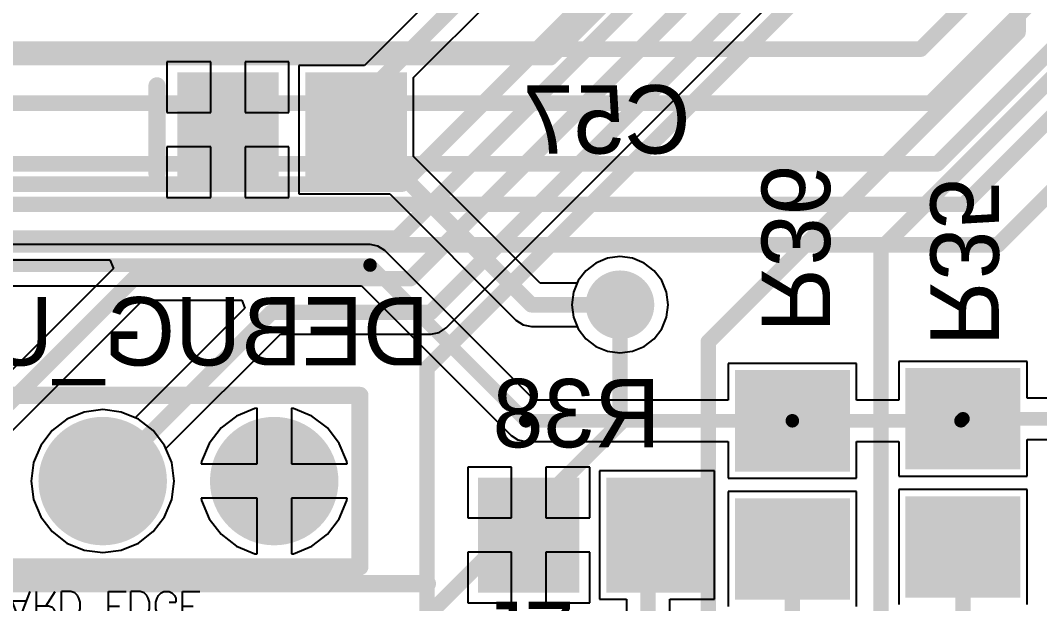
# Model space of a CAD drawing. Header units: millimetres. Extents: x 0 to 7.44, y -3.03 to 0.
# Drawn here: x 4.288 to 4.883, y -2.182 to -1.842 of the extents above; entities that cross this region are included whole.
import ezdxf

# ---------------------------------------------------------------- set-up
doc = ezdxf.new("R2010")
doc.units = ezdxf.units.MM
doc.header["$MEASUREMENT"] = 0
for name, color, linetype in [('BottomLayer', 5, 'Continuous'), ('BottomOverlay', 54, 'Continuous'), ('BottomPaste', 16, 'Continuous'), ('BottomSolder', 6, 'Continuous'), ('Mechanical2', 216, 'Continuous'), ('MidLayer1', 16, 'Continuous'), ('MidLayer2', 76, 'Continuous'), ('MultiLayer', 9, 'Continuous'), ('PadHoleLayer', 156, 'Continuous'), ('TopLayer', 1, 'Continuous'), ('TopOverlay', 2, 'Continuous'), ('TopSolder', 216, 'Continuous'), ('ViaHoleLayer', 16, 'Continuous')]:
    doc.layers.add(name, color=color, linetype=linetype)

# ---------------------------------------------------------------- blocks, each defined once
blk = doc.blocks.new('51022_0300_B_36')
at = {"layer": 'BottomLayer', "const_width": 0.03346}
for points in [[(-0.01673, 0.025, 1), (0.01673, 0.025, 1)], [(0.08327, 0.025, 1), (0.11673, 0.025, 1)]]:
    blk.add_lwpolyline(points, format="xyb", close=True, dxfattribs=at)
at = {"layer": 'BottomLayer'}
blk.add_solid([(-0.13346, -0.00846), (-0.06654, -0.00846), (-0.13346, 0.05846), (-0.06654, 0.05846)], dxfattribs=at)
at = {"layer": 'BottomOverlay', "const_width": 0.01}
for points in [[(-0.14998, -0.025), (-0.14998, 0.075)], [(-0.14998, 0.075), (0.14998, 0.075)], [(0.14998, -0.025), (0.14998, 0.075)], [(-0.14998, -0.025), (0.14998, -0.025)]]:
    blk.add_lwpolyline(points, dxfattribs=at)
at = {"layer": 'BottomOverlay', "const_width": 0.005}
for points in [[(-0.15248, 0.075, 1), (-0.14748, 0.075, 1)], [(-0.15248, 0.075, 1), (-0.14748, 0.075, 1)], [(0.14748, 0.075, 1), (0.15248, 0.075, 1)], [(0.14748, 0.075, 1), (0.15248, 0.075, 1)], [(-0.15248, -0.025, 1), (-0.14748, -0.025, 1)], [(-0.15248, -0.025, 1), (-0.14748, -0.025, 1)], [(0.14748, -0.025, 1), (0.15248, -0.025, 1)], [(0.14748, -0.025, 1), (0.15248, -0.025, 1)]]:
    blk.add_lwpolyline(points, format="xyb", close=True, dxfattribs=at)
at = {"layer": 'BottomSolder', "const_width": 0.03746}
for points in [[(-0.01873, 0.025, 1), (0.01873, 0.025, 1)], [(0.08127, 0.025, 1), (0.11873, 0.025, 1)]]:
    blk.add_lwpolyline(points, format="xyb", close=True, dxfattribs=at)
at = {"layer": 'BottomSolder'}
blk.add_solid([(-0.13746, -0.01246), (-0.06254, -0.01246), (-0.13746, 0.06246), (-0.06254, 0.06246)], dxfattribs=at)
at = {"layer": 'Mechanical2'}
for p, q in [((-0.08588, -0.05582), (-0.08588, -0.03942)), ((-0.07885, -0.03942), (-0.08588, -0.03942)), ((-0.07651, -0.0402), (-0.07885, -0.03942)), ((-0.07573, -0.04098), (-0.07651, -0.0402)), ((-0.07494, -0.04255), (-0.07573, -0.04098)), ((-0.06971, -0.04177), (-0.06815, -0.0402)), ((-0.06815, -0.0402), (-0.06659, -0.03942)), ((-0.06659, -0.03942), (-0.06346, -0.03942)), ((-0.06346, -0.03942), (-0.0619, -0.0402)), ((-0.0619, -0.0402), (-0.06034, -0.04177)), ((-0.0487, -0.05582), (-0.05495, -0.03942)), ((-0.04245, -0.03942), (-0.0487, -0.05582)), ((-0.03863, -0.05582), (-0.03863, -0.03942)), ((-0.03316, -0.04801), (-0.02769, -0.03942)), ((-0.02402, -0.05582), (-0.02402, -0.03942)), ((-0.01855, -0.03942), (-0.02402, -0.03942)), ((-0.01621, -0.0402), (-0.01855, -0.03942)), ((-0.01465, -0.04177), (-0.01621, -0.0402)), ((0.00347, -0.05582), (0.00347, -0.03942)), ((0.00347, -0.03942), (0.01362, -0.03942)), ((0.01636, -0.05582), (0.01636, -0.03942)), ((0.02182, -0.03942), (0.01636, -0.03942)), ((0.02417, -0.0402), (0.02182, -0.03942)), ((0.02573, -0.04177), (0.02417, -0.0402)), ((0.03252, -0.04177), (0.03409, -0.0402)), ((0.03409, -0.0402), (0.03565, -0.03942)), ((0.03565, -0.03942), (0.03877, -0.03942)), ((0.03877, -0.03942), (0.04033, -0.0402)), ((0.04033, -0.0402), (0.0419, -0.04177)), ((0.04643, -0.05582), (0.04643, -0.03942)), ((0.04643, -0.03942), (0.05658, -0.03942)), ((-0.07885, -0.04801), (-0.07651, -0.04723)), ((-0.07651, -0.04723), (-0.07573, -0.04645)), ((-0.07573, -0.04645), (-0.07494, -0.04489)), ((-0.07494, -0.04489), (-0.07494, -0.04255)), ((-0.07127, -0.04567), (-0.07049, -0.04333)), ((-0.07127, -0.04958), (-0.07127, -0.04567)), ((-0.07049, -0.04333), (-0.06971, -0.04177)), ((-0.06034, -0.04177), (-0.05956, -0.04333)), ((-0.05956, -0.04333), (-0.05878, -0.04567)), ((-0.05878, -0.04567), (-0.05878, -0.04958)), ((-0.05261, -0.04489), (-0.0448, -0.04489)), ((-0.01387, -0.04333), (-0.01465, -0.04177)), ((-0.01309, -0.04567), (-0.01387, -0.04333)), ((-0.01309, -0.04958), (-0.01309, -0.04567)), ((0.02651, -0.04333), (0.02573, -0.04177)), ((0.02729, -0.04567), (0.02651, -0.04333)), ((0.02729, -0.04958), (0.02729, -0.04567)), ((0.03096, -0.04567), (0.03174, -0.04333)), ((0.03096, -0.04958), (0.03096, -0.04567)), ((0.03174, -0.04333), (0.03252, -0.04177)), ((0.03877, -0.04567), (0.04268, -0.04567)), ((0.0419, -0.04177), (0.04268, -0.04333)), ((0.04268, -0.04333), (0.04268, -0.04567)), ((-0.08588, -0.04801), (-0.07885, -0.04801)), ((-0.07651, -0.04879), (-0.07885, -0.04801)), ((-0.07573, -0.04958), (-0.07651, -0.04879)), ((-0.07494, -0.05114), (-0.07573, -0.04958)), ((-0.07573, -0.05426), (-0.07494, -0.0527)), ((-0.07494, -0.0527), (-0.07494, -0.05114)), ((-0.07049, -0.05192), (-0.07127, -0.04958)), ((-0.06971, -0.05348), (-0.07049, -0.05192)), ((-0.06815, -0.05504), (-0.06971, -0.05348)), ((-0.06034, -0.05348), (-0.0619, -0.05504)), ((-0.05956, -0.05192), (-0.06034, -0.05348)), ((-0.05878, -0.04958), (-0.05956, -0.05192)), ((-0.0316, -0.04801), (-0.03863, -0.04801)), ((-0.02925, -0.04879), (-0.0316, -0.04801)), ((-0.02847, -0.04958), (-0.02925, -0.04879)), ((-0.02769, -0.05114), (-0.02847, -0.04958)), ((-0.02847, -0.05426), (-0.02769, -0.0527)), ((-0.02769, -0.0527), (-0.02769, -0.05114)), ((-0.01621, -0.05504), (-0.01465, -0.05348)), ((-0.01465, -0.05348), (-0.01387, -0.05192)), ((-0.01387, -0.05192), (-0.01309, -0.04958)), ((0.00347, -0.04801), (0.00972, -0.04801)), ((0.02417, -0.05504), (0.02573, -0.05348)), ((0.02573, -0.05348), (0.02651, -0.05192)), ((0.02651, -0.05192), (0.02729, -0.04958)), ((0.03174, -0.05192), (0.03096, -0.04958)), ((0.03252, -0.05348), (0.03174, -0.05192)), ((0.03409, -0.05504), (0.03252, -0.05348)), ((0.0419, -0.05348), (0.04033, -0.05504)), ((0.04268, -0.05192), (0.0419, -0.05348)), ((0.04643, -0.04801), (0.05267, -0.04801)), ((-0.08588, -0.05582), (-0.07885, -0.05582)), ((-0.07885, -0.05582), (-0.07651, -0.05504)), ((-0.07651, -0.05504), (-0.07573, -0.05426)), ((-0.06659, -0.05582), (-0.06815, -0.05504)), ((-0.06346, -0.05582), (-0.06659, -0.05582)), ((-0.0619, -0.05504), (-0.06346, -0.05582)), ((-0.03863, -0.05582), (-0.0316, -0.05582)), ((-0.0316, -0.05582), (-0.02925, -0.05504)), ((-0.02925, -0.05504), (-0.02847, -0.05426)), ((-0.02402, -0.05582), (-0.01855, -0.05582)), ((-0.01855, -0.05582), (-0.01621, -0.05504)), ((0.01362, -0.05582), (0.00347, -0.05582)), ((0.01636, -0.05582), (0.02182, -0.05582)), ((0.02182, -0.05582), (0.02417, -0.05504)), ((0.03565, -0.05582), (0.03409, -0.05504)), ((0.03877, -0.05582), (0.03565, -0.05582)), ((0.04033, -0.05504), (0.03877, -0.05582)), ((0.05658, -0.05582), (0.04643, -0.05582))]:
    blk.add_line(p, q, dxfattribs=at)
at = {"layer": 'Mechanical2', "const_width": 0.01}
blk.add_lwpolyline([(-0.18937, -0.03485), (0.18937, -0.03485)], dxfattribs=at)
at = {"layer": 'Mechanical2', "const_width": 0.005}
for points in [[(-0.19187, -0.03485, 1), (-0.18687, -0.03485, 1)], [(0.18687, -0.03485, 1), (0.19187, -0.03485, 1)]]:
    blk.add_lwpolyline(points, format="xyb", close=True, dxfattribs=at)
at = {"layer": 'MidLayer1', "const_width": 0.03346}
for points in [[(-0.01673, 0.025, 1), (0.01673, 0.025, 1)], [(0.08327, 0.025, 1), (0.11673, 0.025, 1)]]:
    blk.add_lwpolyline(points, format="xyb", close=True, dxfattribs=at)
at = {"layer": 'MidLayer1'}
blk.add_solid([(-0.13346, -0.00846), (-0.06654, -0.00846), (-0.13346, 0.05846), (-0.06654, 0.05846)], dxfattribs=at)
at = {"layer": 'MidLayer2', "const_width": 0.03346}
for points in [[(-0.01673, 0.025, 1), (0.01673, 0.025, 1)], [(0.08327, 0.025, 1), (0.11673, 0.025, 1)]]:
    blk.add_lwpolyline(points, format="xyb", close=True, dxfattribs=at)
at = {"layer": 'MidLayer2'}
blk.add_solid([(-0.13346, -0.00846), (-0.06654, -0.00846), (-0.13346, 0.05846), (-0.06654, 0.05846)], dxfattribs=at)
at = {"layer": 'MultiLayer', "const_width": 0.03346}
for points in [[(-0.01673, 0.025, 1), (0.01673, 0.025, 1)], [(0.08327, 0.025, 1), (0.11673, 0.025, 1)]]:
    blk.add_lwpolyline(points, format="xyb", close=True, dxfattribs=at)
at = {"layer": 'MultiLayer'}
blk.add_solid([(-0.13346, -0.00846), (-0.06654, -0.00846), (-0.13346, 0.05846), (-0.06654, 0.05846)], dxfattribs=at)
at = {"layer": 'PadHoleLayer', "const_width": 0.02165}
for points in [[(-0.11083, 0.025, 1), (-0.08917, 0.025, 1)], [(-0.01083, 0.025, 1), (0.01083, 0.025, 1)], [(0.08917, 0.025, 1), (0.11083, 0.025, 1)]]:
    blk.add_lwpolyline(points, format="xyb", close=True, dxfattribs=at)
at = {"layer": 'TopLayer', "const_width": 0.03346}
for points in [[(-0.01673, 0.025, 1), (0.01673, 0.025, 1)], [(0.08327, 0.025, 1), (0.11673, 0.025, 1)]]:
    blk.add_lwpolyline(points, format="xyb", close=True, dxfattribs=at)
at = {"layer": 'TopLayer'}
blk.add_solid([(-0.13346, -0.00846), (-0.06654, -0.00846), (-0.13346, 0.05846), (-0.06654, 0.05846)], dxfattribs=at)
at = {"layer": 'TopSolder', "const_width": 0.03746}
for points in [[(-0.01873, 0.025, 1), (0.01873, 0.025, 1)], [(0.08127, 0.025, 1), (0.11873, 0.025, 1)]]:
    blk.add_lwpolyline(points, format="xyb", close=True, dxfattribs=at)
at = {"layer": 'TopSolder'}
blk.add_solid([(-0.13746, -0.01246), (-0.06254, -0.01246), (-0.13746, 0.06246), (-0.06254, 0.06246)], dxfattribs=at)
blk = doc.blocks.new('CAP_0805_B_101')
at = {"layer": 'BottomLayer'}
for points in [[(-0.05511, -0.02953), (-0.00393, -0.02953), (-0.05511, 0.02953), (-0.00393, 0.02953)], [(0.0197, -0.02953), (0.07088, -0.02953), (0.0197, 0.02953), (0.07088, 0.02953)]]:
    blk.add_solid(points, dxfattribs=at)
at = {"layer": 'BottomOverlay', "const_width": 0.01}
blk.add_lwpolyline([(-0.07088, -0.02557), (-0.07088, 0.02557)], dxfattribs=at)
at = {"layer": 'BottomOverlay', "const_width": 0.005}
for points in [[(-0.07338, 0.02557, 1), (-0.06838, 0.02557, 1)], [(-0.07338, -0.02557, 1), (-0.06838, -0.02557, 1)]]:
    blk.add_lwpolyline(points, format="xyb", close=True, dxfattribs=at)
at = {"layer": 'BottomPaste'}
for points in [[(-0.05511, -0.02953), (-0.00393, -0.02953), (-0.05511, 0.02953), (-0.00393, 0.02953)], [(0.0197, -0.02953), (0.07088, -0.02953), (0.0197, 0.02953), (0.07088, 0.02953)]]:
    blk.add_solid(points, dxfattribs=at)
at = {"layer": 'BottomSolder'}
for points in [[(-0.05911, -0.03353), (0.00007, -0.03353), (-0.05911, 0.03353), (0.00007, 0.03353)], [(0.0157, -0.03353), (0.07488, -0.03353), (0.0157, 0.03353), (0.07488, 0.03353)]]:
    blk.add_solid(points, dxfattribs=at)
blk = doc.blocks.new('RES_0805_B_159')
at = {"layer": 'BottomLayer'}
for points in [[(-0.06299, -0.02953), (-0.01181, -0.02953), (-0.06299, 0.02953), (-0.01181, 0.02953)], [(0.01181, -0.02953), (0.06299, -0.02953), (0.01181, 0.02953), (0.06299, 0.02953)]]:
    blk.add_solid(points, dxfattribs=at)
at = {"layer": 'BottomPaste'}
for points in [[(-0.06299, -0.02953), (-0.01181, -0.02953), (-0.06299, 0.02953), (-0.01181, 0.02953)], [(0.01181, -0.02953), (0.06299, -0.02953), (0.01181, 0.02953), (0.06299, 0.02953)]]:
    blk.add_solid(points, dxfattribs=at)
at = {"layer": 'BottomSolder'}
for points in [[(-0.06699, -0.03353), (-0.00781, -0.03353), (-0.06699, 0.03353), (-0.00781, 0.03353)], [(0.00781, -0.03353), (0.06699, -0.03353), (0.00781, 0.03353), (0.06699, 0.03353)]]:
    blk.add_solid(points, dxfattribs=at)
blk = doc.blocks.new('RES_0805_B_205')
at = {"layer": 'BottomLayer'}
for points in [[(-0.06299, -0.02953), (-0.01181, -0.02953), (-0.06299, 0.02953), (-0.01181, 0.02953)], [(0.01181, -0.02953), (0.06299, -0.02953), (0.01181, 0.02953), (0.06299, 0.02953)]]:
    blk.add_solid(points, dxfattribs=at)
at = {"layer": 'BottomPaste'}
for points in [[(-0.06299, -0.02953), (-0.01181, -0.02953), (-0.06299, 0.02953), (-0.01181, 0.02953)], [(0.01181, -0.02953), (0.06299, -0.02953), (0.01181, 0.02953), (0.06299, 0.02953)]]:
    blk.add_solid(points, dxfattribs=at)
at = {"layer": 'BottomSolder'}
for points in [[(-0.06699, -0.03353), (-0.00781, -0.03353), (-0.06699, 0.03353), (-0.00781, 0.03353)], [(0.00781, -0.03353), (0.06699, -0.03353), (0.00781, 0.03353), (0.06699, 0.03353)]]:
    blk.add_solid(points, dxfattribs=at)
blk = doc.blocks.new('RES_0805_B_238')
at = {"layer": 'BottomLayer'}
for points in [[(-0.06299, -0.02953), (-0.01181, -0.02953), (-0.06299, 0.02953), (-0.01181, 0.02953)], [(0.01181, -0.02953), (0.06299, -0.02953), (0.01181, 0.02953), (0.06299, 0.02953)]]:
    blk.add_solid(points, dxfattribs=at)
at = {"layer": 'BottomPaste'}
for points in [[(-0.06299, -0.02953), (-0.01181, -0.02953), (-0.06299, 0.02953), (-0.01181, 0.02953)], [(0.01181, -0.02953), (0.06299, -0.02953), (0.01181, 0.02953), (0.06299, 0.02953)]]:
    blk.add_solid(points, dxfattribs=at)
at = {"layer": 'BottomSolder'}
for points in [[(-0.06699, -0.03353), (-0.00781, -0.03353), (-0.06699, 0.03353), (-0.00781, 0.03353)], [(0.00781, -0.03353), (0.06699, -0.03353), (0.00781, 0.03353), (0.06699, 0.03353)]]:
    blk.add_solid(points, dxfattribs=at)

msp = doc.modelspace()

# ---------------------------------------------------------------- linework, layer by layer
at = {"layer": 'BottomLayer'}
for p, q in [((4.55811, -1.79854), (4.4888, -1.86785)), ((4.51751, -1.87491), (4.576, -1.81642)), ((4.39924, -1.86572), (4.37365, -1.86572)), ((4.37365, -1.86572), (4.37365, -1.89525)), ((4.39924, -1.89525), (4.39924, -1.86572)), ((4.44483, -1.86572), (4.41924, -1.86572)), ((4.41924, -1.86572), (4.41924, -1.89525)), ((4.44483, -1.89525), (4.44483, -1.86572)), ((4.4888, -1.86785), (4.45058, -1.86785)), ((4.45058, -1.86785), (4.45058, -1.94265)), ((4.51751, -1.92084), (4.51751, -1.87491)), ((4.37365, -1.89525), (4.39924, -1.89525)), ((4.41924, -1.89525), (4.44483, -1.89525)), ((4.39924, -1.91525), (4.37365, -1.91525)), ((4.37365, -1.91525), (4.37365, -1.94478)), ((4.39924, -1.94478), (4.39924, -1.91525)), ((4.44483, -1.91525), (4.41924, -1.91525)), ((4.41924, -1.91525), (4.41924, -1.94478)), ((4.44483, -1.94478), (4.44483, -1.91525)), ((4.5914, -1.99473), (4.51751, -1.92084)), ((4.45058, -1.94265), (4.50356, -1.94265)), ((4.50356, -1.94265), (4.57722, -2.01632)), ((4.37365, -1.94478), (4.39924, -1.94478)), ((4.41924, -1.94478), (4.44483, -1.94478)), ((4.49213, -1.97221), (3.93307, -1.97221)), ((4.49673, -1.97313), (4.49213, -1.97221)), ((4.49213, -1.97221), (4.49213, -1.97221)), ((4.50064, -1.97574), (4.49673, -1.97313)), ((4.58793, -2.06302), (4.50064, -1.97574)), ((4.6238, -1.98303), (4.61798, -1.9875)), ((4.63059, -1.98022), (4.6238, -1.98303)), ((4.63786, -1.97926), (4.63059, -1.98022)), ((4.64514, -1.98022), (4.63786, -1.97926)), ((4.65192, -1.98303), (4.64514, -1.98022)), ((4.65774, -1.9875), (4.65192, -1.98303)), ((4.61798, -1.9875), (4.61351, -1.99332)), ((4.66221, -1.99332), (4.65774, -1.9875)), ((3.93806, -1.99629), (4.48714, -1.99629)), ((4.48714, -1.99629), (4.57442, -2.08358)), ((4.61293, -1.99473), (4.5914, -1.99473)), ((4.61351, -1.99332), (4.61293, -1.99473)), ((4.66502, -2.0001), (4.66221, -1.99332)), ((4.66598, -2.00738), (4.66502, -2.0001)), ((4.66502, -2.01465), (4.66598, -2.00738)), ((4.66221, -2.02144), (4.66502, -2.01465)), ((4.57722, -2.01632), (4.58133, -2.01906)), ((4.58133, -2.01906), (4.58617, -2.02002)), ((4.58617, -2.02002), (4.61293, -2.02002)), ((4.61293, -2.02002), (4.61351, -2.02144)), ((4.61351, -2.02144), (4.61798, -2.02726)), ((4.65774, -2.02726), (4.66221, -2.02144)), ((4.61798, -2.02726), (4.6238, -2.03173)), ((4.6238, -2.03173), (4.63059, -2.03453)), ((4.64514, -2.03453), (4.65192, -2.03173)), ((4.65192, -2.03173), (4.65774, -2.02726)), ((4.63059, -2.03453), (4.63786, -2.03549)), ((4.63786, -2.03549), (4.64514, -2.03453)), ((4.77578, -2.0416), (4.70098, -2.0416)), ((4.70098, -2.0416), (4.70098, -2.06302)), ((4.77578, -2.06302), (4.77578, -2.0416)), ((4.87529, -2.04042), (4.80049, -2.04042)), ((4.80049, -2.04042), (4.80049, -2.06302)), ((4.87529, -2.06184), (4.87529, -2.04042)), ((4.95971, -2.06184), (4.87529, -2.06184)), ((4.42487, -2.06789), (4.4143, -2.07227)), ((4.42622, -2.06771), (4.42487, -2.06789)), ((4.42622, -2.10024), (4.42622, -2.06771)), ((4.44757, -2.06789), (4.44622, -2.06771)), ((4.44622, -2.06771), (4.44622, -2.10024)), ((4.45814, -2.07227), (4.44757, -2.06789)), ((4.70098, -2.06302), (4.58793, -2.06302)), ((4.80049, -2.06302), (4.77578, -2.06302)), ((4.31537, -2.07413), (4.30674, -2.08075)), ((4.32543, -2.06996), (4.31537, -2.07413)), ((4.33622, -2.06854), (4.32543, -2.06996)), ((4.34701, -2.06996), (4.33622, -2.06854)), ((4.35707, -2.07413), (4.34701, -2.06996)), ((4.3657, -2.08075), (4.35707, -2.07413)), ((4.4143, -2.07227), (4.40522, -2.07924)), ((4.46722, -2.07924), (4.45814, -2.07227)), ((4.40522, -2.07924), (4.39825, -2.08832)), ((4.47419, -2.08832), (4.46722, -2.07924)), ((4.30674, -2.08075), (4.30011, -2.08939)), ((4.37233, -2.08939), (4.3657, -2.08075)), ((4.57442, -2.08358), (4.57442, -2.08358)), ((4.57442, -2.08358), (4.57833, -2.08619)), ((4.57833, -2.08619), (4.58294, -2.08711)), ((4.87529, -2.10735), (4.87529, -2.08592)), ((4.87529, -2.08592), (4.95472, -2.08592)), ((4.30011, -2.08939), (4.29595, -2.09944)), ((4.3765, -2.09944), (4.37233, -2.08939)), ((4.39825, -2.08832), (4.39387, -2.09889)), ((4.47857, -2.09889), (4.47419, -2.08832)), ((4.58294, -2.08711), (4.70098, -2.08711)), ((4.70098, -2.08711), (4.70098, -2.10853)), ((4.77578, -2.10853), (4.77578, -2.08711)), ((4.77578, -2.08711), (4.80049, -2.08711)), ((4.80049, -2.08711), (4.80049, -2.10735)), ((4.29595, -2.09944), (4.29453, -2.11024)), ((4.37792, -2.11024), (4.3765, -2.09944)), ((4.39387, -2.09889), (4.3937, -2.10024)), ((4.3937, -2.10024), (4.42622, -2.10024)), ((4.44622, -2.10024), (4.47874, -2.10024)), ((4.47874, -2.10024), (4.47857, -2.09889)), ((4.57465, -2.1022), (4.54906, -2.1022)), ((4.54906, -2.1022), (4.54906, -2.13173)), ((4.57465, -2.13173), (4.57465, -2.1022)), ((4.62024, -2.1022), (4.59465, -2.1022)), ((4.59465, -2.1022), (4.59465, -2.13173)), ((4.62024, -2.13173), (4.62024, -2.1022)), ((4.69291, -2.10433), (4.62598, -2.10433)), ((4.62598, -2.10433), (4.62598, -2.17913)), ((4.69291, -2.17913), (4.69291, -2.10433)), ((4.70098, -2.10853), (4.77578, -2.10853)), ((4.80049, -2.10735), (4.87529, -2.10735)), ((4.29453, -2.11024), (4.29595, -2.12103)), ((4.3765, -2.12103), (4.37792, -2.11024)), ((4.87529, -2.11522), (4.80049, -2.11522)), ((4.80049, -2.11522), (4.80049, -2.18215)), ((4.87529, -2.18215), (4.87529, -2.11522)), ((4.29595, -2.12103), (4.30011, -2.13108)), ((4.37233, -2.13108), (4.3765, -2.12103)), ((4.42622, -2.12024), (4.3937, -2.12024)), ((4.3937, -2.12024), (4.39387, -2.12158)), ((4.39387, -2.12158), (4.39825, -2.13216)), ((4.42622, -2.15276), (4.42622, -2.12024)), ((4.47874, -2.12024), (4.44622, -2.12024)), ((4.44622, -2.12024), (4.44622, -2.15276)), ((4.47419, -2.13216), (4.47857, -2.12158)), ((4.47857, -2.12158), (4.47874, -2.12024)), ((4.77578, -2.1164), (4.70098, -2.1164)), ((4.70098, -2.1164), (4.70098, -2.18333)), ((4.77578, -2.18333), (4.77578, -2.1164)), ((4.30011, -2.13108), (4.30674, -2.13972)), ((4.3657, -2.13972), (4.37233, -2.13108)), ((4.39825, -2.13216), (4.40522, -2.14124)), ((4.46722, -2.14124), (4.47419, -2.13216)), ((4.54906, -2.13173), (4.57465, -2.13173)), ((4.59465, -2.13173), (4.62024, -2.13173)), ((4.30674, -2.13972), (4.31537, -2.14635)), ((4.35707, -2.14635), (4.3657, -2.13972)), ((4.40522, -2.14124), (4.4143, -2.1482)), ((4.45814, -2.1482), (4.46722, -2.14124)), ((4.31537, -2.14635), (4.32543, -2.15051)), ((4.32543, -2.15051), (4.33622, -2.15193)), ((4.33622, -2.15193), (4.34701, -2.15051)), ((4.34701, -2.15051), (4.35707, -2.14635)), ((4.4143, -2.1482), (4.42487, -2.15258)), ((4.44757, -2.15258), (4.45814, -2.1482)), ((4.42487, -2.15258), (4.42622, -2.15276)), ((4.44622, -2.15276), (4.44757, -2.15258)), ((4.57465, -2.15173), (4.54906, -2.15173)), ((4.54906, -2.15173), (4.54906, -2.18126)), ((4.57465, -2.18126), (4.57465, -2.15173)), ((4.62024, -2.15173), (4.59465, -2.15173)), ((4.59465, -2.15173), (4.59465, -2.18126)), ((4.62024, -2.18126), (4.62024, -2.15173)), ((4.54906, -2.18126), (4.57465, -2.18126)), ((4.59465, -2.18126), (4.62024, -2.18126)), ((4.62598, -2.17913), (4.64159, -2.17913)), ((4.64159, -2.17913), (4.64159, -2.26974)), ((4.66688, -2.28239), (4.66688, -2.17913)), ((4.66688, -2.17913), (4.69291, -2.17913))]:
    msp.add_line(p, q, dxfattribs=at)
for points, const_width in [([(4.48404, -1.8905), (4.58469, -1.78985)], 0.00906), ([(4.48404, -1.90525), (4.48404, -1.8905)], 0.00906), ([(4.48404, -1.90525), (4.58617, -2.00738)], 0.00906), ([(3.93307, -1.98425), (4.49213, -1.98425)], 0.00787), ([(4.49213, -1.98425), (4.58294, -2.07506)], 0.00787), ([(4.58617, -2.00738), (4.63786, -2.00738)], 0.00906), ([(4.58294, -2.07506), (4.73838, -2.07506)], 0.00787), ([(4.73838, -2.07506), (4.83671, -2.07506)], 0.00787), ([(4.83671, -2.07506), (4.83789, -2.07388)], 0.00787), ([(4.83789, -2.07388), (4.95971, -2.07388)], 0.00787), ([(4.65424, -2.29852), (4.65424, -2.14702)], 0.00906), ([(4.73838, -2.3124), (4.73838, -2.14987)], 0.00906), ([(4.83789, -2.31191), (4.83789, -2.14869)], 0.00906)]:
    msp.add_lwpolyline(points, dxfattribs=dict(at, const_width=const_width))
for points, const_width in [([(4.48178, -1.8905, 1), (4.4863, -1.8905, 1)], 0.00453), ([(4.48178, -1.8905, 1), (4.4863, -1.8905, 1)], 0.00453), ([(4.48178, -1.90525, 1), (4.4863, -1.90525, 1)], 0.00453), ([(4.48178, -1.90525, 1), (4.4863, -1.90525, 1)], 0.00453), ([(4.49016, -1.98425, 1), (4.49409, -1.98425, 1)], 0.00394), ([(4.49016, -1.98425, 1), (4.49409, -1.98425, 1)], 0.00394), ([(4.62786, -2.00738, 1), (4.64786, -2.00738, 1)], 0.02), ([(4.5839, -2.00738, 1), (4.58843, -2.00738, 1)], 0.00453), ([(4.5839, -2.00738, 1), (4.58843, -2.00738, 1)], 0.00453), ([(4.6356, -2.00738, 1), (4.64013, -2.00738, 1)], 0.00453), ([(4.58097, -2.07506, 1), (4.58491, -2.07506, 1)], 0.00394), ([(4.58097, -2.07506, 1), (4.58491, -2.07506, 1)], 0.00394), ([(4.73641, -2.07506, 1), (4.74035, -2.07506, 1)], 0.00394), ([(4.73641, -2.07506, 1), (4.74035, -2.07506, 1)], 0.00394), ([(4.83474, -2.07506, 1), (4.83868, -2.07506, 1)], 0.00394), ([(4.83474, -2.07506, 1), (4.83868, -2.07506, 1)], 0.00394), ([(4.83592, -2.07388, 1), (4.83986, -2.07388, 1)], 0.00394), ([(4.83592, -2.07388, 1), (4.83986, -2.07388, 1)], 0.00394), ([(4.65197, -2.14702, 1), (4.6565, -2.14702, 1)], 0.00453), ([(4.73612, -2.14987, 1), (4.74065, -2.14987, 1)], 0.00453), ([(4.83563, -2.14869, 1), (4.84015, -2.14869, 1)], 0.00453)]:
    msp.add_lwpolyline(points, format="xyb", close=True, dxfattribs=dict(at, const_width=const_width))
at = {"layer": 'MidLayer1', "const_width": 0.00906}
for points in [[(4.8189, -1.88976), (5.48032, -1.22835)], [(4.82283, -1.9252), (5.51575, -1.23228)], [(4.83858, -1.94882), (5.55118, -1.23622)], [(4.85827, -1.97244), (5.58268, -1.24803)], [(4.81328, -1.85827), (5.08487, -1.58668)], [(4.1378, -1.85827), (4.81328, -1.85827)], [(4.15354, -1.88976), (4.8189, -1.88976)], [(4.16929, -1.9252), (4.82283, -1.9252)], [(4.1811, -1.94882), (4.83858, -1.94882)], [(4.19291, -1.97244), (4.85827, -1.97244)], [(4.63786, -2.07646), (4.63786, -2.00738)], [(4.52134, -2.19298), (4.63786, -2.07646)]]:
    msp.add_lwpolyline(points, dxfattribs=at)
at = {"layer": 'MidLayer1'}
for points, const_width in [([(4.81102, -1.85827, 1), (4.81555, -1.85827, 1)], 0.00453), ([(4.81102, -1.85827, 1), (4.81555, -1.85827, 1)], 0.00453), ([(4.81663, -1.88976, 1), (4.82116, -1.88976, 1)], 0.00453), ([(4.81663, -1.88976, 1), (4.82116, -1.88976, 1)], 0.00453), ([(4.82057, -1.9252, 1), (4.8251, -1.9252, 1)], 0.00453), ([(4.82057, -1.9252, 1), (4.8251, -1.9252, 1)], 0.00453), ([(4.83632, -1.94882, 1), (4.84085, -1.94882, 1)], 0.00453), ([(4.83632, -1.94882, 1), (4.84085, -1.94882, 1)], 0.00453), ([(4.856, -1.97244, 1), (4.86053, -1.97244, 1)], 0.00453), ([(4.856, -1.97244, 1), (4.86053, -1.97244, 1)], 0.00453), ([(4.62786, -2.00738, 1), (4.64786, -2.00738, 1)], 0.02), ([(4.6356, -2.00738, 1), (4.64013, -2.00738, 1)], 0.00453), ([(4.6356, -2.07646, 1), (4.64013, -2.07646, 1)], 0.00453), ([(4.6356, -2.07646, 1), (4.64013, -2.07646, 1)], 0.00453)]:
    msp.add_lwpolyline(points, format="xyb", close=True, dxfattribs=dict(at, const_width=const_width))
at = {"layer": 'MidLayer2', "const_width": 0.00906}
for points in [[(4.59735, -1.86328), (4.79527, -1.66536)], [(4.87002, -1.84837), (4.87002, -1.74784)], [(4.52533, -2.04444), (4.78237, -1.7874)], [(4.79004, -1.97472), (4.95161, -1.81315)], [(4.68937, -2.02902), (4.87002, -1.84837)], [(3.71233, -1.86328), (4.59735, -1.86328)], [(4.79004, -2.26271), (4.79004, -1.97472)], [(4.68937, -2.26338), (4.68937, -2.02902)], [(4.52533, -2.23302), (4.52533, -2.04444)]]:
    msp.add_lwpolyline(points, dxfattribs=at)
at = {"layer": 'MidLayer2'}
for points, const_width in [([(4.86776, -1.84837, 1), (4.87228, -1.84837, 1)], 0.00453), ([(4.86776, -1.84837, 1), (4.87228, -1.84837, 1)], 0.00453), ([(4.59508, -1.86328, 1), (4.59961, -1.86328, 1)], 0.00453), ([(4.59508, -1.86328, 1), (4.59961, -1.86328, 1)], 0.00453), ([(4.78778, -1.97472, 1), (4.79231, -1.97472, 1)], 0.00453), ([(4.78778, -1.97472, 1), (4.79231, -1.97472, 1)], 0.00453), ([(4.62786, -2.00738, 1), (4.64786, -2.00738, 1)], 0.02), ([(4.68711, -2.02902, 1), (4.69164, -2.02902, 1)], 0.00453), ([(4.68711, -2.02902, 1), (4.69164, -2.02902, 1)], 0.00453), ([(4.52307, -2.04444, 1), (4.5276, -2.04444, 1)], 0.00453), ([(4.52307, -2.04444, 1), (4.5276, -2.04444, 1)], 0.00453)]:
    msp.add_lwpolyline(points, format="xyb", close=True, dxfattribs=dict(at, const_width=const_width))
at = {"layer": 'MultiLayer', "const_width": 0.02}
msp.add_lwpolyline([(4.62786, -2.00738, 1), (4.64786, -2.00738, 1)], format="xyb", close=True, dxfattribs=at)
at = {"layer": 'TopLayer'}
for p, q in [((4.5365, -2.02075), (4.89218, -1.66507)), ((3.67059, -1.98115), (4.34036, -1.98115)), ((4.34036, -1.98115), (4.34243, -1.98615)), ((4.6238, -1.98303), (4.61798, -1.9875)), ((4.63059, -1.98022), (4.6238, -1.98303)), ((4.63786, -1.97926), (4.63059, -1.98022)), ((4.64514, -1.98022), (4.63786, -1.97926)), ((4.65192, -1.98303), (4.64514, -1.98022)), ((4.65774, -1.9875), (4.65192, -1.98303)), ((4.34243, -1.98615), (4.25968, -2.0689)), ((4.61798, -1.9875), (4.61351, -1.99332)), ((4.66221, -1.99332), (4.65774, -1.9875)), ((4.61351, -1.99332), (4.61071, -2.0001)), ((4.66502, -2.0001), (4.66221, -1.99332)), ((4.61071, -2.0001), (4.60975, -2.00738)), ((4.66598, -2.00738), (4.66502, -2.0001)), ((4.27756, -2.08678), (4.35957, -2.00477)), ((4.35957, -2.00477), (4.41727, -2.00477)), ((4.41727, -2.00477), (4.41918, -2.00939)), ((4.60975, -2.00738), (4.61071, -2.01465)), ((4.66502, -2.01465), (4.66598, -2.00738)), ((4.41918, -2.00939), (4.35522, -2.07336)), ((4.61071, -2.01465), (4.61351, -2.02144)), ((4.66221, -2.02144), (4.66502, -2.01465)), ((4.5324, -2.02349), (4.5365, -2.02075)), ((4.3731, -2.09124), (4.43988, -2.02446)), ((4.43988, -2.02446), (4.52756, -2.02446)), ((4.52756, -2.02446), (4.5324, -2.02349)), ((4.61351, -2.02144), (4.61798, -2.02726)), ((4.65774, -2.02726), (4.66221, -2.02144)), ((4.61798, -2.02726), (4.6238, -2.03173)), ((4.6238, -2.03173), (4.63059, -2.03453)), ((4.64514, -2.03453), (4.65192, -2.03173)), ((4.65192, -2.03173), (4.65774, -2.02726)), ((4.63059, -2.03453), (4.63786, -2.03549)), ((4.63786, -2.03549), (4.64514, -2.03453)), ((4.42487, -2.06789), (4.4143, -2.07227)), ((4.42622, -2.06771), (4.42487, -2.06789)), ((4.42622, -2.10024), (4.42622, -2.06771)), ((4.44757, -2.06789), (4.44622, -2.06771)), ((4.44622, -2.06771), (4.44622, -2.10024)), ((4.45814, -2.07227), (4.44757, -2.06789)), ((4.31537, -2.07413), (4.30674, -2.08075)), ((4.32543, -2.06996), (4.31537, -2.07413)), ((4.33622, -2.06854), (4.32543, -2.06996)), ((4.34701, -2.06996), (4.33622, -2.06854)), ((4.35522, -2.07336), (4.34701, -2.06996)), ((4.4143, -2.07227), (4.40522, -2.07924)), ((4.46722, -2.07924), (4.45814, -2.07227)), ((4.40522, -2.07924), (4.39825, -2.08832)), ((4.47419, -2.08832), (4.46722, -2.07924)), ((4.30674, -2.08075), (4.30011, -2.08939)), ((4.30011, -2.08939), (4.29595, -2.09944)), ((4.3765, -2.09944), (4.3731, -2.09124)), ((4.39825, -2.08832), (4.39387, -2.09889)), ((4.47857, -2.09889), (4.47419, -2.08832)), ((4.29595, -2.09944), (4.29453, -2.11024)), ((4.37792, -2.11024), (4.3765, -2.09944)), ((4.39387, -2.09889), (4.3937, -2.10024)), ((4.3937, -2.10024), (4.42622, -2.10024)), ((4.44622, -2.10024), (4.47874, -2.10024)), ((4.47874, -2.10024), (4.47857, -2.09889)), ((4.29453, -2.11024), (4.29595, -2.12103)), ((4.3765, -2.12103), (4.37792, -2.11024)), ((4.29595, -2.12103), (4.30011, -2.13108)), ((4.37233, -2.13108), (4.3765, -2.12103)), ((4.42622, -2.12024), (4.3937, -2.12024)), ((4.3937, -2.12024), (4.39387, -2.12158)), ((4.39387, -2.12158), (4.39825, -2.13216)), ((4.42622, -2.15276), (4.42622, -2.12024)), ((4.47874, -2.12024), (4.44622, -2.12024)), ((4.44622, -2.12024), (4.44622, -2.15276)), ((4.47419, -2.13216), (4.47857, -2.12158)), ((4.47857, -2.12158), (4.47874, -2.12024)), ((4.30011, -2.13108), (4.30674, -2.13972)), ((4.3657, -2.13972), (4.37233, -2.13108)), ((4.39825, -2.13216), (4.40522, -2.14124)), ((4.46722, -2.14124), (4.47419, -2.13216)), ((4.30674, -2.13972), (4.31537, -2.14635)), ((4.35707, -2.14635), (4.3657, -2.13972)), ((4.40522, -2.14124), (4.4143, -2.1482)), ((4.45814, -2.1482), (4.46722, -2.14124)), ((4.31537, -2.14635), (4.32543, -2.15051)), ((4.32543, -2.15051), (4.33622, -2.15193)), ((4.33622, -2.15193), (4.34701, -2.15051)), ((4.34701, -2.15051), (4.35707, -2.14635)), ((4.4143, -2.1482), (4.42487, -2.15258)), ((4.44757, -2.15258), (4.45814, -2.1482)), ((4.42487, -2.15258), (4.42622, -2.15276)), ((4.44622, -2.15276), (4.44757, -2.15258))]:
    msp.add_line(p, q, dxfattribs=at)
at = {"layer": 'TopLayer', "const_width": 0.00906}
for points in [[(4.51091, -1.93701), (4.83071, -1.61721)], [(4.50787, -1.9685), (4.85039, -1.62598)], [(4.51575, -1.99213), (4.87008, -1.6378)], [(4.52756, -2.01181), (4.88976, -1.64961)], [(2.79528, -1.93701), (4.51091, -1.93701)], [(3.66535, -1.9685), (4.50787, -1.9685)], [(4.23622, -2.11024), (4.35433, -1.99213)], [(4.35433, -1.99213), (4.51575, -1.99213)], [(4.33622, -2.11024), (4.43465, -2.01181)], [(4.43465, -2.01181), (4.52756, -2.01181)]]:
    msp.add_lwpolyline(points, dxfattribs=at)
at = {"layer": 'TopLayer'}
for points, const_width in [([(4.50865, -1.93701, 1), (4.51317, -1.93701, 1)], 0.00453), ([(4.50865, -1.93701, 1), (4.51317, -1.93701, 1)], 0.00453), ([(4.50561, -1.9685, 1), (4.51014, -1.9685, 1)], 0.00453), ([(4.50561, -1.9685, 1), (4.51014, -1.9685, 1)], 0.00453), ([(4.35207, -1.99213, 1), (4.35659, -1.99213, 1)], 0.00453), ([(4.35207, -1.99213, 1), (4.35659, -1.99213, 1)], 0.00453), ([(4.51348, -1.99213, 1), (4.51801, -1.99213, 1)], 0.00453), ([(4.51348, -1.99213, 1), (4.51801, -1.99213, 1)], 0.00453), ([(4.62786, -2.00738, 1), (4.64786, -2.00738, 1)], 0.02), ([(4.43238, -2.01181, 1), (4.43691, -2.01181, 1)], 0.00453), ([(4.43238, -2.01181, 1), (4.43691, -2.01181, 1)], 0.00453), ([(4.5253, -2.01181, 1), (4.52982, -2.01181, 1)], 0.00453), ([(4.5253, -2.01181, 1), (4.52982, -2.01181, 1)], 0.00453), ([(4.33396, -2.11024, 1), (4.33848, -2.11024, 1)], 0.00453)]:
    msp.add_lwpolyline(points, format="xyb", close=True, dxfattribs=dict(at, const_width=const_width))
at = {"layer": 'ViaHoleLayer', "const_width": 0.00956}
msp.add_lwpolyline([(4.63308, -2.00738, 1), (4.64264, -2.00738, 1)], format="xyb", close=True, dxfattribs=at)

# ---------------------------------------------------------------- block references
for name, p in [('CAP_0805_B_101', (4.43876, -1.90525)), ('51022_0300_B_36', (4.33622, -2.13524))]:
    msp.add_blockref(name, p)
for name, p, rotation in [('RES_0805_B_238', (4.83789, -2.11128), 270), ('RES_0805_B_159', (4.73838, -2.11246), 270), ('RES_0805_B_205', (4.62205, -2.14173), 360)]:
    msp.add_blockref(name, p, dxfattribs=dict(rotation=rotation))

# ---------------------------------------------------------------- texts
at = {"layer": 'BottomOverlay', "text_generation_flag": 2}
for s, p in [('C57', (4.67903, -1.9192)), ('DEBUG_UART', (4.52667, -2.04281)), ('R38', (4.66142, -2.09055))]:
    msp.add_text(s, height=0.039894, dxfattribs=at).set_placement(p)
for s, p in [('R36', (4.72047, -2.02362)), ('R35', (4.8189, -2.0315))]:
    msp.add_text(s, height=0.039894, rotation=270, dxfattribs=at).set_placement(p)
at = {"layer": 'TopOverlay'}
msp.add_text('J7', height=0.039894, dxfattribs=at).set_placement((4.55512, -2.22047))

doc.saveas('drawing.dxf')
